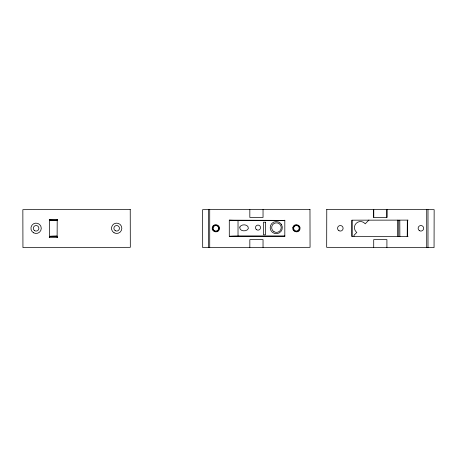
<?xml version="1.0" encoding="UTF-8"?>
<svg xmlns="http://www.w3.org/2000/svg" width="457" height="457" viewBox="0 0 457 457"><rect width="100%" height="100%" fill="white"/><g stroke="black" fill="none" stroke-linecap="round" stroke-linejoin="round"><path stroke-width="0.69" d="M351.976 236.64L351.976 220.263M373.712 217.435L373.712 209.523L373.712 217.435L386.913 217.435L386.913 209.557L386.913 217.435M398.75 236.663L398.721 220.263M407.221 236.669L407.318 220.291M229.288 220.165L230.014 220.211A10.094 0.428 0 0 0 238.023 220.383L284.825 220.388L229.288 220.165L229.288 236.326L284.814 236.315L284.825 235.961L238.023 235.961M368.919 220.028L365.183 223.844L364.783 223.324A6.078 6.078 0 0 0 356.192 223.324A6.078 6.078 0 0 0 356.192 231.916L356.82 232.396L354.004 235.281L354.004 236.338M49.545 236.326L50.264 236.252A10.094 0.708 0 0 1 56.959 235.978M229.288 236.326L230.014 236.252A10.094 0.708 0 0 1 238.023 235.972L238.023 220.383M408.055 236.412L351.936 236.326L351.936 220.171L408.055 220.12M49.225 219.583L57.605 219.549L57.205 219.583L57.119 237.383L57.616 237.383L49.225 237.383M49.476 220.165L57.371 220.171M49.476 236.338L57.371 236.326M49.522 219.583L49.522 237.383M49.545 220.165L50.264 220.211A10.094 0.428 0 0 0 56.959 220.377M399.875 236.686L399.795 220.251M428.003 209.66L428.003 247.574M426.718 209.654L426.718 247.574M407.524 220.165L407.524 236.338M397.579 220.188L397.579 236.172M386.913 247.477L386.913 239.617L373.712 239.617L373.712 247.443M284.814 220.177L284.814 236.315M263.038 209.523L263.038 217.435L249.83 217.435L249.83 209.557M263.038 247.443L263.038 239.617L249.83 239.617L249.83 247.477M209.723 209.654L209.723 247.574M208.461 209.66L208.461 247.574M326.772 209.409L326.681 247.328L434.059 247.591L434.15 209.672L326.772 209.409M212.305 227.352C210.911 231.853 218.337 233.841 219.389 229.248C220.777 224.747 213.35 222.753 212.305 227.352M292.874 227.352C291.48 231.853 298.907 233.841 299.958 229.248C301.346 224.747 293.92 222.753 292.874 227.352M239.782 227.055C239.091 231.448 246.706 232.116 248.317 228.614C249.008 224.221 241.387 223.553 239.782 227.055M130.228 209.409L22.85 209.672L22.941 247.591L130.319 247.328L130.228 209.409M309.972 209.409L202.594 209.672L202.691 247.591L310.063 247.328L309.972 209.409M265.466 222.193L263.478 222.193L263.478 234.818L265.466 234.818L265.466 222.193M281.518 224.581L280.552 223.324A6.078 6.078 0 0 0 270.544 225.541A6.078 6.078 0 0 0 276.788 233.676A6.078 6.078 0 0 0 281.518 224.581M419.515 230.705A2.776 2.776 0 0 0 423.679 228.3A2.776 2.776 0 0 0 419.515 225.895A2.776 2.776 0 0 0 419.515 230.705M338.945 230.705A2.776 2.776 0 0 0 343.11 228.3A2.776 2.776 0 0 0 338.945 225.895A2.776 2.776 0 0 0 338.945 230.705M34.709 230.705A2.776 2.776 0 0 0 38.879 228.3A2.776 2.776 0 0 0 34.709 225.895A2.776 2.776 0 0 0 34.709 230.705M115.278 230.705A2.776 2.776 0 0 0 119.443 228.3A2.776 2.776 0 0 0 115.278 225.895A2.776 2.776 0 0 0 115.278 230.705M33.51 232.779A5.176 5.176 0 0 0 41.273 228.3A5.176 5.176 0 0 0 33.51 223.816A5.176 5.176 0 0 0 33.51 232.779M114.079 232.779A5.176 5.176 0 0 0 121.842 228.3A5.176 5.176 0 0 0 114.079 223.816A5.176 5.176 0 0 0 114.079 232.779M256.228 229.408A2.525 2.525 0 0 0 260.45 228.277A2.525 2.525 0 0 0 257.36 225.181A2.525 2.525 0 0 0 256.228 229.408M213.882 230.265A2.776 2.776 0 0 0 218.526 229.02A2.776 2.776 0 0 0 215.127 225.615A2.776 2.776 0 0 0 213.882 230.265M213.613 230.528A3.153 3.153 0 0 0 218.892 229.117A3.153 3.153 0 0 0 215.03 225.25A3.153 3.153 0 0 0 213.613 230.528M294.451 230.265A2.776 2.776 0 0 0 299.095 229.02A2.776 2.776 0 0 0 295.696 225.615A2.776 2.776 0 0 0 294.451 230.265M294.182 230.528A3.153 3.153 0 0 0 299.461 229.117A3.153 3.153 0 0 0 295.599 225.25A3.153 3.153 0 0 0 294.182 230.528M274.051 231.773A4.799 4.799 0 0 0 281.244 227.62A4.799 4.799 0 0 0 274.051 223.467A4.799 4.799 0 0 0 274.051 231.773"/></g></svg>
